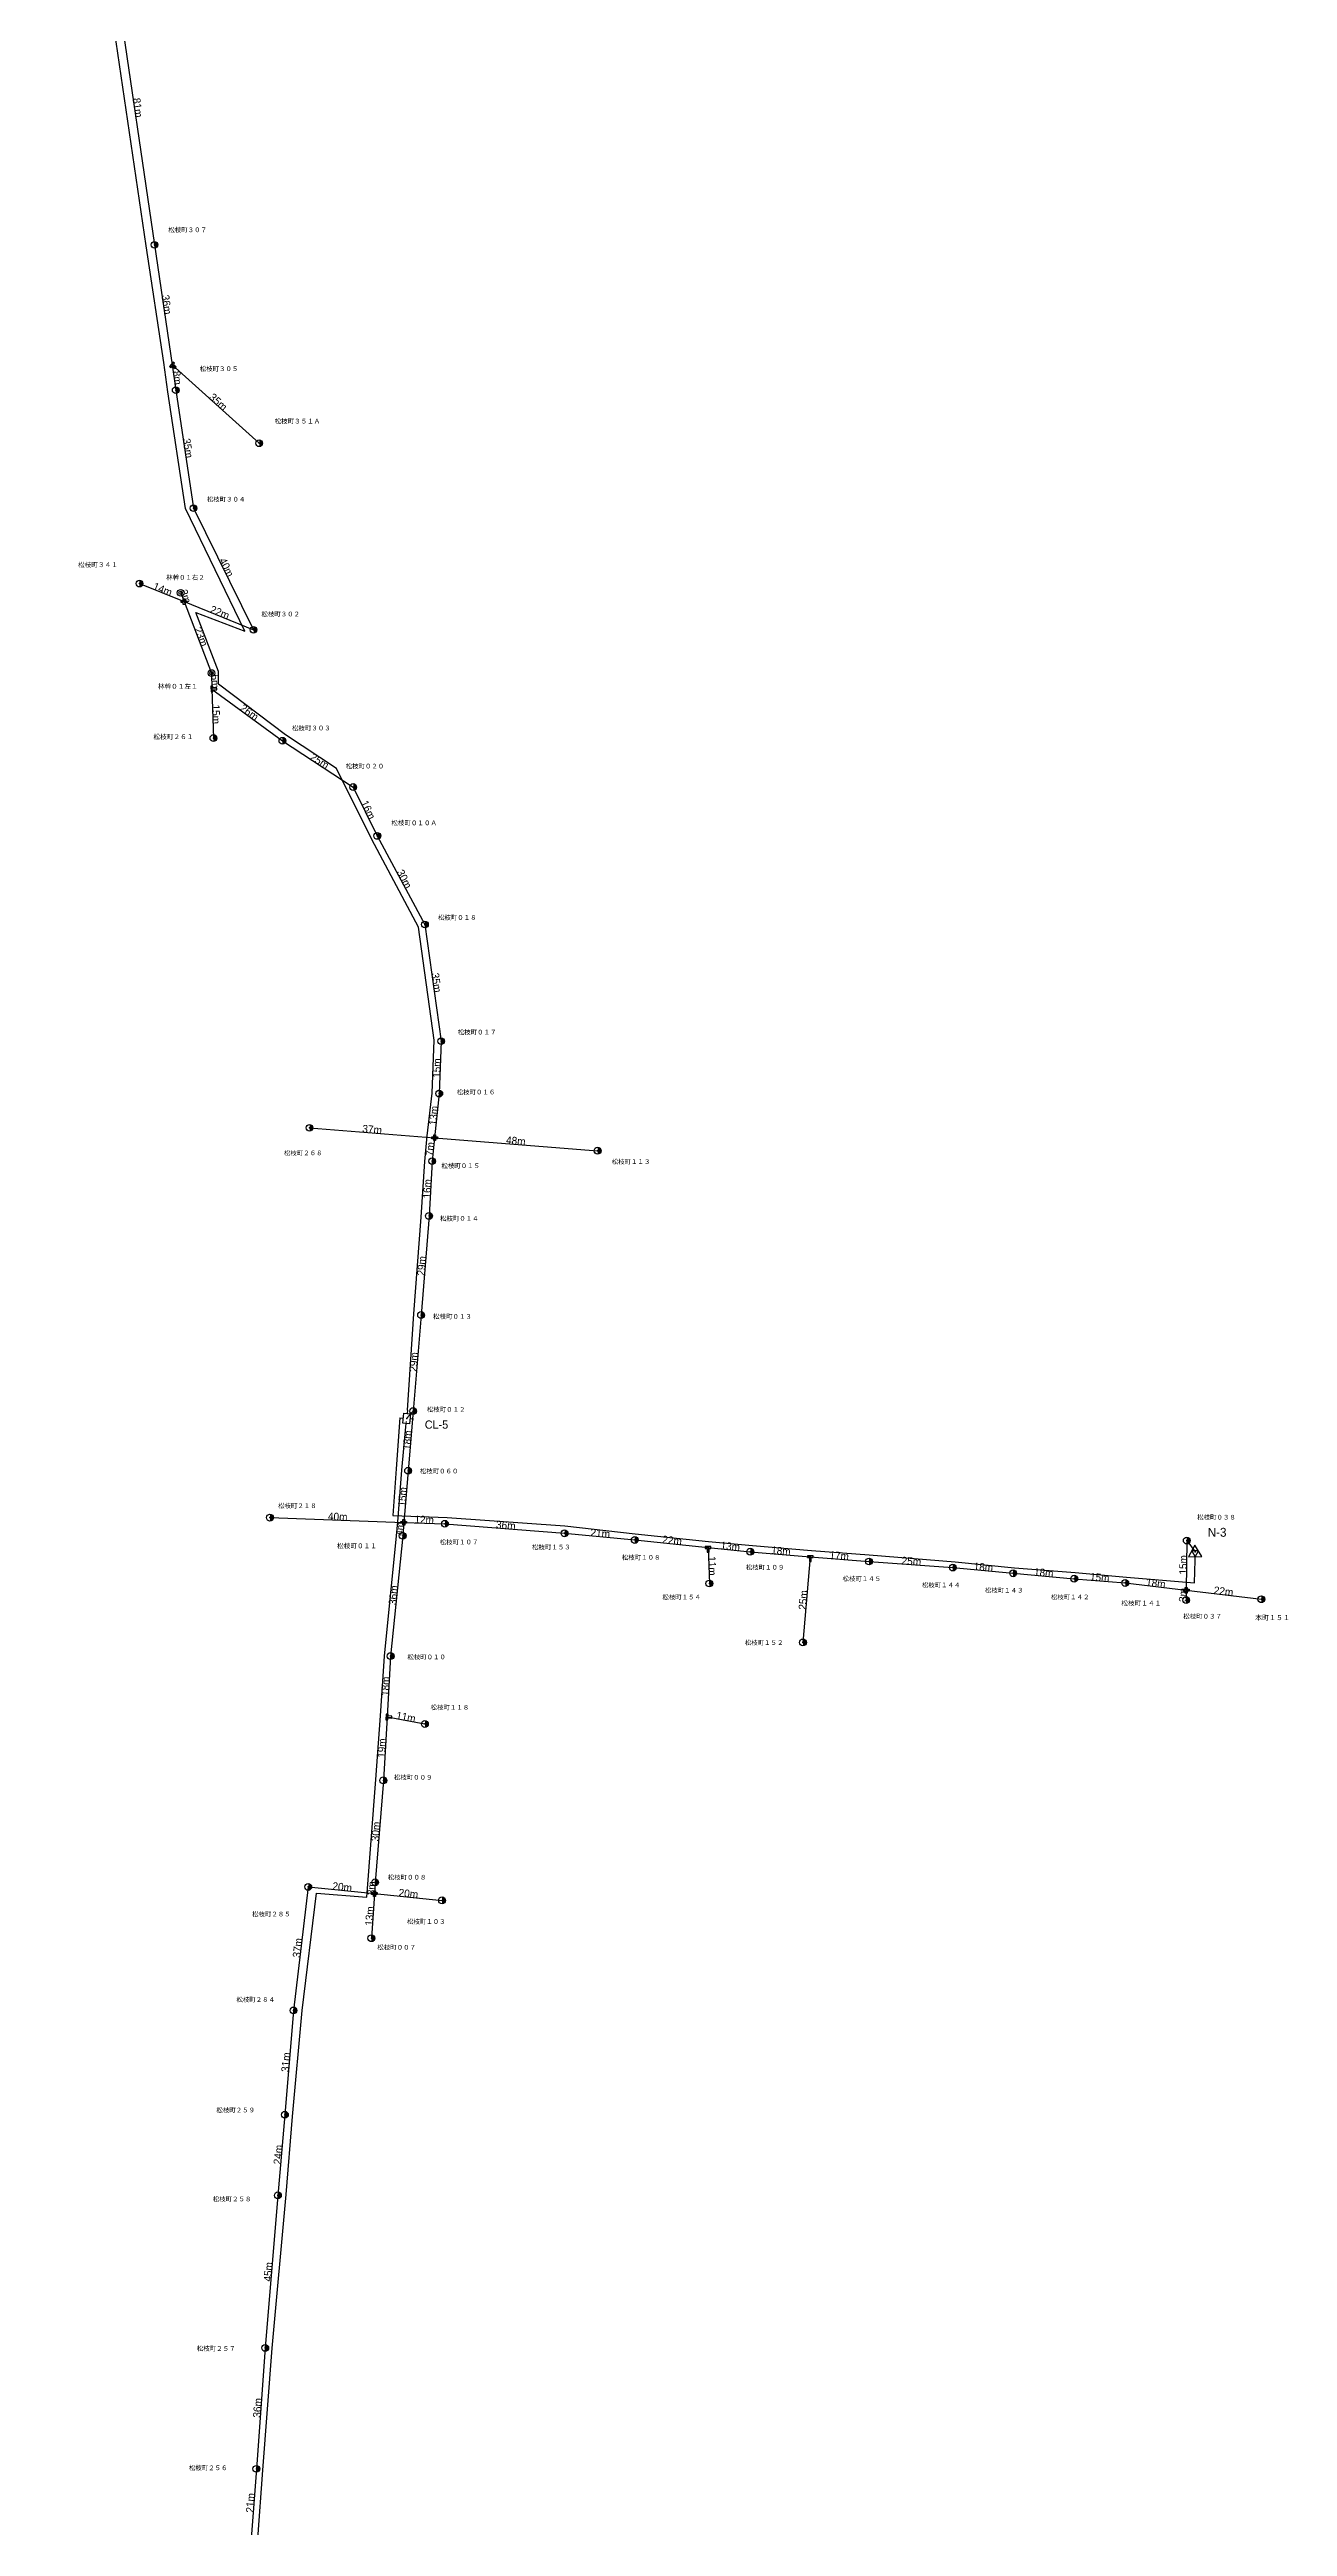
# Model space of a CAD drawing. Extents: x 11718 to 14317, y 5718 to 11395.
# Drawn here: x 12827 to 13193, y 8563 to 9295 of the extents above; entities that cross this region are included whole.
import ezdxf
from ezdxf.enums import TextEntityAlignment as Align

# ---------------------------------------------------------------- set-up
doc = ezdxf.new("R2010")
doc.units = 0
doc.layers.get('0').update_dxf_attribs({"lineweight": 25})
for name, color, linetype, lineweight in [('DROP', 6, 'Continuous', 25), ('IN', 7, 'Continuous', 25), ('KAN', 3, 'Continuous', 25), ('KPLINK', 2, 'Continuous', 25), ('MESSEN', 9, 'Continuous', 25), ('POLE', 7, 'Continuous', 25), ('SPAN', 7, 'Continuous', 25)]:
    doc.layers.add(name, color=color, linetype=linetype, lineweight=lineweight)
doc.styles.add('MS PGothic', font='')
doc.styles.get("Standard").update_dxf_attribs({"font": 'txt.shx', "bigfont": 'extfont2'})
doc.styles.get('MS PGothic').set_extended_font_data('ＭＳ Ｐゴシック')

# ---------------------------------------------------------------- blocks, each defined once
blk = doc.blocks.new('T_CP')
at = {"transparency": 33554687}
h = blk.add_hatch(color=256, dxfattribs=at)
edge = h.paths.add_edge_path()
edge.add_spline(control_points=[(0, -1), (0.09, -1), (0.26, -0.98), (0.51, -0.88), (0.72, -0.72), (0.88, -0.51), (0.98, -0.26), (1.01, 0), (0.98, 0.26), (0.88, 0.51), (0.72, 0.72), (0.51, 0.88), (0.26, 0.98), (0.09, 1), (0, 1)], knot_values=[0, 0, 0, 0, 0.261052, 0.522105, 0.783157, 1.04421, 1.305262, 1.566314, 1.827367, 2.088419, 2.349471, 2.610524, 2.871576, 3.132629, 3.132629, 3.132629, 3.132629], weights=[1, 1, 1, 1, 1, 1, 1, 1, 1, 1, 1, 1, 1, 1, 1], degree=3, periodic=0)
edge.add_line((0, 1), (0, 0))
edge.add_line((0, 0), (0, -1))
blk.add_circle((0, 0), 1)
blk.add_point((0, 0))
at = {"layer": 'SPAN', "flags": 1}
for tag in ['V7', 'V8', 'V1', 'V2', 'V4', 'V3', 'V5', 'V6']:
    blk.add_attdef(tag, (0, 0), '', height=0.2, dxfattribs=at)
blk = doc.blocks.new('N_CP')
at = {"transparency": 33554687}
h = blk.add_hatch(color=256, dxfattribs=at)
edge = h.paths.add_edge_path()
edge.add_spline(control_points=[(0, -0.5), (0.04, -0.5), (0.13, -0.49), (0.25, -0.44), (0.36, -0.36), (0.44, -0.25), (0.49, -0.13), (0.51, 0), (0.49, 0.13), (0.44, 0.25), (0.36, 0.36), (0.25, 0.44), (0.13, 0.49), (0.04, 0.5), (0, 0.5)], knot_values=[0, 0, 0, 0, 0.130526, 0.261052, 0.391579, 0.522105, 0.652631, 0.783157, 0.913683, 1.04421, 1.174736, 1.305262, 1.435788, 1.566314, 1.566314, 1.566314, 1.566314], weights=[1, 1, 1, 1, 1, 1, 1, 1, 1, 1, 1, 1, 1, 1, 1], degree=3, periodic=0)
edge.add_line((0, 0.5), (0, 0))
edge.add_line((0, 0), (0, -0.5))
at = {"linetype": 'Continuous'}
for radius in [1, 0.5]:
    blk.add_circle((0, 0), radius, dxfattribs=at)
at = {"layer": 'SPAN', "flags": 1}
for tag in ['V1', 'V2', 'V3', 'V4', 'V5', 'V6', 'V7', 'V8']:
    blk.add_attdef(tag, (0, 0), '', height=0.2, dxfattribs=at)
blk = doc.blocks.new('T_BUN')
blk.add_lwpolyline([(-0.84, 0.28), (-0.84, -0.28), (-0.28, -0.28), (-0.28, -1.4), (0.28, -1.4), (0.28, -0.28), (0.84, -0.28), (0.84, 0.28), (-0.84, 0.28)], close=True)
blk.add_point((0, 0))
at = {"layer": 'SPAN', "flags": 1}
for tag in ['V2', 'V7', 'V8', 'V4', 'V3', 'V5', 'V6', 'V1']:
    blk.add_attdef(tag, (0, 0), '', height=0.2, dxfattribs=at)
blk = doc.blocks.new('J_BUN')
blk.add_lwpolyline([(-0.84, -0.28), (-0.84, 0.28), (-0.28, 0.28), (-0.28, 0.84), (0.28, 0.84), (0.28, 0.28), (0.84, 0.28), (0.84, -0.28), (0.28, -0.28), (0.28, -0.84), (-0.28, -0.84), (-0.28, -0.28), (-0.84, -0.28)], close=True)
blk.add_point((0, 0))
at = {"layer": 'SPAN', "flags": 1}
for tag in ['V2', 'V7', 'V8', 'V4', 'V3', 'V5', 'V6', 'V1']:
    blk.add_attdef(tag, (0, 0), '', height=0.2, dxfattribs=at)
blk = doc.blocks.new('CL_CL2')
at = {"layer": 'IN', "transparency": 33554687}
h = blk.add_hatch(color=256, dxfattribs=at)
edge = h.paths.add_edge_path()
edge.add_spline(control_points=[(1.7, 0), (1.7, 0.02), (1.7, 0.05), (1.68, 0.1), (1.64, 0.14), (1.6, 0.18), (1.55, 0.2), (1.5, 0.2), (1.45, 0.2), (1.4, 0.18), (1.36, 0.14), (1.32, 0.1), (1.3, 0.05), (1.3, 0.02), (1.3, 0)], knot_values=[0, 0, 0, 0, 0.05221, 0.104421, 0.156631, 0.208842, 0.261052, 0.313263, 0.365473, 0.417684, 0.469894, 0.522105, 0.574315, 0.626526, 0.626526, 0.626526, 0.626526], weights=[1, 1, 1, 1, 1, 1, 1, 1, 1, 1, 1, 1, 1, 1, 1], degree=3, periodic=0)
edge.add_line((1.3, 0), (1.5, 0))
edge.add_line((1.5, 0), (1.7, 0))
h = blk.add_hatch(color=256, dxfattribs=at)
edge = h.paths.add_edge_path()
edge.add_spline(control_points=[(1.3, 0), (1.3, -0.02), (1.3, -0.05), (1.32, -0.1), (1.36, -0.14), (1.4, -0.18), (1.45, -0.2), (1.5, -0.2), (1.55, -0.2), (1.6, -0.18), (1.64, -0.14), (1.68, -0.1), (1.7, -0.05), (1.7, -0.02), (1.7, 0)], knot_values=[0, 0, 0, 0, 0.05221, 0.104421, 0.156631, 0.208842, 0.261052, 0.313263, 0.365473, 0.417684, 0.469894, 0.522105, 0.574315, 0.626526, 0.626526, 0.626526, 0.626526], weights=[1, 1, 1, 1, 1, 1, 1, 1, 1, 1, 1, 1, 1, 1, 1], degree=3, periodic=0)
edge.add_line((1.7, 0), (1.5, 0))
edge.add_line((1.5, 0), (1.3, 0))
for p, q in [((0, 0), (1, 0)), ((2.5, 2), (2.5, 1)), ((5, 0), (4, 0)), ((2.5, -2), (2.5, -1))]:
    blk.add_line(p, q)
blk.add_lwpolyline([(1, -1), (1, 1), (4, 1), (4, -1), (1, -1)], close=True)
blk.add_point((2.5, 0))
at = {"layer": 'SPAN', "flags": 1}
for tag in ['V8', 'V7', 'V6', 'V5', 'V4', 'V3', 'V2', 'V1']:
    blk.add_attdef(tag, (0, 0), '', height=0.2, dxfattribs=at)
blk = doc.blocks.new('NODE_NODE1')
blk.add_line((0, 0), (1, 0))
for points in [[(1, -2), (4.46, 0), (1, 2), (1, -2)], [(2.73, 1), (1, 0), (2.73, -1), (2.73, 1)]]:
    blk.add_lwpolyline(points, close=True)
blk.add_point((2.5, 0))
at = {"layer": 'SPAN', "flags": 1}
for tag in ['V2', 'V3', 'V5', 'V6', 'V4', 'V8', 'V7', 'V1']:
    blk.add_attdef(tag, (0, 0), '', height=0.2, dxfattribs=at)

msp = doc.modelspace()

# ---------------------------------------------------------------- linework, layer by layer
at = {"layer": 'DROP'}
msp.add_lwpolyline([(12931.02, 8890.6), (12929.89, 8875.5), (12928.97, 8861.74), (12945.04, 8861.17), (12979.82, 8858.68), (13000.62, 8856.34), (13022.3, 8854.03), (13035.24, 8852.89), (13052.75, 8851.37), (13069.75, 8850.1), (13095.21, 8848.06), (13112.72, 8846.29), (13130.73, 8844.89), (13145.83, 8843.5), (13166, 8841.85), (13166.2, 8848.55)], dxfattribs=at)
at = {"layer": 'KAN'}
for points in [[(12933.24, 8892.91), (12935.17, 8921.39), (12937.35, 8949.97), (12938.41, 8966.45), (12939.1, 8973.98), (12940.56, 8986.66), (12941.15, 9002.27), (12936.53, 9035.65), (12922.72, 9061.59), (12912.23, 9082.61), (12897.22, 9092.54), (12877.41, 9107.5), (12877.35, 9111.27), (12870.63, 9128.72), (12885.19, 9123.19), (12867.62, 9159.51), (12862.42, 9193.99), (12861.2, 9202.63), (12856, 9237.14), (12844.14, 9317.63), (12840.65, 9351.62), (12835.62, 9384.38), (12831.5, 9409.15), (12827.41, 9435.51)], [(12889.05, 8559.14), (12890.53, 8579.44), (12893.23, 8615.58), (12897.37, 8660.99), (12899.25, 8684.07), (12902.16, 8715.41), (12906.31, 8750.08), (12921.19, 8748.9), (12923.9, 8783.64), (12925.3, 8802.49), (12926.42, 8820.17), (12929.97, 8855.76), (12930.4, 8859.88), (12931.62, 8875.14), (12932.79, 8887.93)]]:
    msp.add_lwpolyline(points, dxfattribs=at)
at = {"layer": 'KPLINK'}
for p, q in [((12934.93, 8892.61), (12933.01, 8890.42)), ((13163.68, 8854.33), (13166.15, 8851.05))]:
    msp.add_line(p, q, dxfattribs=at)
at = {"layer": 'MESSEN'}
for p, q in [((12846.61, 9317.93), (12858.44, 9237.43)), ((12858.44, 9237.43), (12863.64, 9201.94)), ((12863.64, 9201.94), (12864.73, 9194.48)), ((12863.64, 9201.94), (12889.4, 9178.78)), ((12864.73, 9194.48), (12869.99, 9159.57)), ((12869.99, 9159.57), (12887.73, 9123.62)), ((12854.01, 9137.28), (12867.19, 9131.94)), ((12866.19, 9134.55), (12867.19, 9131.94)), ((12867.19, 9131.94), (12875.3, 9110.82)), ((12867.19, 9131.94), (12887.73, 9123.62)), ((12875.3, 9110.82), (12875.44, 9106.11)), ((12875.44, 9106.11), (12875.88, 9091.61)), ((12875.44, 9106.11), (12896.28, 9090.81)), ((12896.28, 9090.81), (12917.21, 9077.13)), ((12917.21, 9077.13), (12924.34, 9062.67)), ((12924.34, 9062.67), (12938.42, 9036.49)), ((12938.42, 9036.49), (12943.21, 9001.98)), ((12943.21, 9001.98), (12942.65, 8986.5)), ((12942.65, 8986.5), (12941.29, 8973.43)), ((12904.29, 8976.36), (12941.29, 8973.43)), ((12941.29, 8973.43), (12940.57, 8966.51)), ((12941.29, 8973.43), (12989.48, 8969.61)), ((12940.57, 8966.51), (12939.63, 8950.3)), ((12939.63, 8950.3), (12937.28, 8921.02)), ((12937.28, 8921.02), (12934.93, 8892.61)), ((12934.93, 8892.61), (12933.43, 8874.97)), ((12933.43, 8874.97), (12932.17, 8859.72)), ((12892.6, 8861.11), (12932.17, 8859.72)), ((12931.84, 8855.73), (12928.27, 8820.18)), ((12932.17, 8859.72), (12931.84, 8855.73)), ((12932.17, 8859.72), (12944.32, 8859.3)), ((12944.32, 8859.3), (12979.71, 8856.48)), ((12979.71, 8856.48), (13000.46, 8854.51)), ((13000.46, 8854.51), (13022.16, 8852.31)), ((13163.68, 8854.33), (13163.53, 8839.65)), ((13022.16, 8852.31), (13022.52, 8841.65)), ((13022.16, 8852.31), (13034.63, 8851.04)), ((13034.63, 8851.04), (13052.37, 8849.57)), ((13052.37, 8849.57), (13050.2, 8824.22)), ((13052.37, 8849.57), (13069.73, 8848.13)), ((13069.73, 8848.13), (13094.51, 8846.35)), ((13094.51, 8846.35), (13112.35, 8844.66)), ((13112.35, 8844.66), (13130.41, 8843.06)), ((13130.41, 8843.06), (13145.5, 8841.8)), ((13145.5, 8841.8), (13163.53, 8839.65)), ((13163.53, 8839.65), (13163.5, 8836.73)), ((13163.53, 8839.65), (13185.74, 8836.99)), ((12928.27, 8820.18), (12927.22, 8802.2)), ((12927.22, 8802.2), (12926.12, 8783.43)), ((12927.22, 8802.2), (12938.41, 8800.1)), ((12926.12, 8783.43), (12923.7, 8753.28)), ((12903.91, 8751.93), (12899.55, 8715.42)), ((12903.91, 8751.93), (12923.48, 8749.96)), ((12923.7, 8753.28), (12923.48, 8749.96)), ((12923.48, 8749.96), (12922.58, 8736.76)), ((12923.48, 8749.96), (12943.48, 8747.95)), ((12899.55, 8715.42), (12897.02, 8684.56)), ((12897.02, 8684.56), (12894.95, 8660.73)), ((12894.95, 8660.73), (12891.2, 8615.61)), ((12891.2, 8615.61), (12888.57, 8579.88)), ((12888.57, 8579.88), (12887.02, 8559.26))]:
    msp.add_line(p, q, dxfattribs=at)

# ---------------------------------------------------------------- block references
at = {"layer": 'DROP', "rotation": 91.1939217869568}
msp.add_blockref('NODE_NODE1', (13166.2, 8848.55), dxfattribs=at)
at = {"layer": 'KAN', "rotation": 84.77041469921707}
msp.add_blockref('CL_CL2', (12932.79, 8887.93), dxfattribs=at)
at = {"layer": 'POLE'}
for name, p in [('T_CP', (12858.44, 9237.43)), ('T_CP', (12864.73, 9194.48)), ('T_CP', (12889.4, 9178.78)), ('T_CP', (12869.99, 9159.57)), ('T_CP', (12854.01, 9137.28)), ('N_CP', (12866.19, 9134.55)), ('J_BUN', (12867.19, 9131.94)), ('T_CP', (12887.73, 9123.62)), ('N_CP', (12875.3, 9110.82)), ('T_CP', (12875.88, 9091.61)), ('T_CP', (12896.28, 9090.81)), ('T_CP', (12917.21, 9077.13)), ('T_CP', (12924.34, 9062.67)), ('T_CP', (12938.42, 9036.49)), ('T_CP', (12943.21, 9001.98)), ('T_CP', (12942.65, 8986.5)), ('T_CP', (12904.29, 8976.36)), ('J_BUN', (12941.29, 8973.43)), ('T_CP', (12940.57, 8966.51)), ('T_CP', (12989.48, 8969.61)), ('T_CP', (12939.63, 8950.3)), ('T_CP', (12937.28, 8921.02)), ('T_CP', (12934.93, 8892.61)), ('T_CP', (12933.43, 8874.97)), ('T_CP', (12892.6, 8861.11)), ('T_CP', (12931.84, 8855.73)), ('J_BUN', (12932.17, 8859.72)), ('T_CP', (12944.32, 8859.3)), ('T_CP', (12979.71, 8856.48)), ('T_CP', (13000.46, 8854.51)), ('T_CP', (13163.68, 8854.33)), ('T_BUN', (13022.16, 8852.31)), ('T_CP', (13034.63, 8851.04)), ('T_BUN', (13052.37, 8849.57)), ('T_CP', (13069.73, 8848.13)), ('T_CP', (13094.51, 8846.35)), ('T_CP', (13022.52, 8841.65)), ('T_CP', (13112.35, 8844.66)), ('T_CP', (13130.41, 8843.06)), ('T_CP', (13145.5, 8841.8)), ('J_BUN', (13163.53, 8839.65)), ('T_CP', (13163.5, 8836.73)), ('T_CP', (13185.74, 8836.99)), ('T_CP', (13050.2, 8824.22)), ('T_CP', (12928.27, 8820.18)), ('T_CP', (12938.41, 8800.1)), ('T_CP', (12926.12, 8783.43)), ('T_CP', (12903.91, 8751.93)), ('T_CP', (12923.7, 8753.28)), ('J_BUN', (12923.48, 8749.96)), ('T_CP', (12943.48, 8747.95)), ('T_CP', (12922.58, 8736.76)), ('T_CP', (12899.55, 8715.42)), ('T_CP', (12897.02, 8684.56)), ('T_CP', (12894.95, 8660.73)), ('T_CP', (12891.2, 8615.61)), ('T_CP', (12888.57, 8579.88))]:
    msp.add_blockref(name, p, dxfattribs=at)
for p, rotation in [((12863.64, 9201.94), 50.65219009586977), ((12875.44, 9106.11), 90.68918878559755), ((12927.22, 8802.2), 86.95072587364173)]:
    msp.add_blockref('T_BUN', p, dxfattribs=dict(at, rotation=rotation))

# ---------------------------------------------------------------- texts
at = {"layer": 'DROP', "style": 'MS PGothic'}
msp.add_text('N-3', height=2.63, dxfattribs=at).set_placement((13169.89, 8854.67), align=Align.BOTTOM_LEFT)
at = {"layer": 'KAN', "style": 'MS PGothic'}
msp.add_text('CL-5', height=2.436, dxfattribs=at).set_placement((12938.38, 8886.67), align=Align.BOTTOM_LEFT)
at = {"layer": 'POLE', "style": 'MS PGothic'}
for s, height, p in [('松枝町３０７', 1.366, (12862.51, 9240.77)), ('松枝町３０５', 1.356, (12871.84, 9199.71)), ('松枝町３５１Ａ', 1.378, (12893.96, 9184.2)), ('松枝町３０４', 1.353, (12873.93, 9161.13)), ('松枝町３４１', 1.408, (12835.81, 9141.72)), ('林幹０１右２', 1.354, (12861.93, 9138.03)), ('松枝町３０２', 1.356, (12890.08, 9127.19)), ('林幹０１左１', 1.405, (12859.43, 9105.77)), ('松枝町２６１', 1.408, (12858.14, 9090.88)), ('松枝町３０３', 1.36, (12899.12, 9093.48)), ('松枝町０２０', 1.352, (12915, 9082.22)), ('松枝町０１０Ａ', 1.378, (12928.48, 9065.42)), ('松枝町０１８', 1.359, (12942.27, 9037.45)), ('松枝町０１７', 1.366, (12948.1, 9003.56)), ('松枝町０１６', 1.356, (12947.82, 8985.85)), ('松枝町２６８', 1.359, (12896.72, 8967.85)), ('松枝町０１５', 1.356, (12943.31, 8964.05)), ('松枝町１１３', 1.36, (12993.65, 8965.27)), ('松枝町０１４', 1.353, (12942.9, 8948.47)), ('松枝町０１３', 1.36, (12940.85, 8919.51)), ('松枝町０１２', 1.356, (12939, 8892.01)), ('松枝町０６０', 1.352, (12936.94, 8873.78)), ('松枝町２１８', 1.359, (12894.99, 8863.54)), ('松枝町０３８', 1.359, (13166.76, 8860.14)), ('松枝町１０７', 1.366, (12942.77, 8852.81)), ('松枝町０１１', 1.408, (12912.42, 8851.63)), ('松枝町１５３', 1.36, (12970.09, 8851.31)), ('松枝町１０８', 1.359, (12996.65, 8848.25)), ('松枝町１０９', 1.359, (13033.29, 8845.34)), ('松枝町１４５', 1.356, (13061.91, 8841.97)), ('松枝町１４４', 1.353, (13085.39, 8840.12)), ('松枝町１４３', 1.36, (13103.99, 8838.54)), ('松枝町１５４', 1.353, (13008.65, 8836.54)), ('松枝町１４２', 1.356, (13123.52, 8836.56)), ('松枝町１４１', 1.408, (13144.33, 8834.71)), ('松枝町０３７', 1.366, (13162.63, 8830.84)), ('本町１５１', 1.469, (13183.91, 8830.37)), ('松枝町１５２', 1.356, (13033.02, 8823.07)), ('松枝町０１０', 1.352, (12933.24, 8818.84)), ('松枝町１１８', 1.359, (12940.09, 8803.92)), ('松枝町００９', 1.359, (12929.23, 8783.24)), ('松枝町００８', 1.359, (12927.42, 8753.69)), ('松枝町２８５', 1.356, (12887.31, 8742.81)), ('松枝町１０３', 1.36, (12933.09, 8740.59)), ('松枝町００７', 1.366, (12924.32, 8732.97)), ('松枝町２８４', 1.353, (12882.69, 8717.53)), ('松枝町２５９', 1.359, (12876.76, 8684.86)), ('松枝町２５８', 1.359, (12875.68, 8658.56)), ('松枝町２５７', 1.366, (12870.96, 8614.35)), ('松枝町２５６', 1.356, (12868.64, 8579.07))]:
    msp.add_text(s, height=height, dxfattribs=at).set_placement(p, align=Align.BOTTOM_LEFT)
at = {"layer": 'SPAN', "style": 'MS PGothic'}
for s, height, rotation, p in [('81m', 2.279, 278, (12853.49, 9278)), ('36m', 2.285, 278, (12862.04, 9219.77)), ('8m', 2.245, 278, (12865.21, 9198.13)), ('35m', 2.285, 318, (12877.32, 9190.99)), ('35m', 2.285, 279, (12868.33, 9177.32)), ('40m', 2.263, 296, (12879.74, 9142.08)), ('14m', 2.252, 338, (12860.87, 9135.58)), ('3m', 2.253, 291, (12867.66, 9133.51)), ('22m', 2.285, 338, (12877.76, 9128.74)), ('23m', 2.285, 291, (12872.25, 9121.57)), ('5m', 2.253, 272, (12876.38, 9108.35)), ('15m', 2.252, 272, (12876.67, 9098.64)), ('26m', 2.285, 324, (12886.51, 9099.22)), ('25m', 2.285, 327, (12907.29, 9084.81)), ('16m', 2.252, 296, (12921.65, 9070.39)), ('30m', 2.285, 298, (12932.33, 9049.94)), ('35m', 2.285, 278, (12941.82, 9019.29)), ('15m', 2.252, 88, (12941.92, 8994.03)), ('13m', 2.252, 84, (12940.97, 8980)), ('37m', 2.285, 355, (12922.81, 8975.9)), ('7m', 2.285, 84, (12939.94, 8970.1)), ('48m', 2.263, 355, (12965.29, 8972.53)), ('16m', 2.252, 87, (12939.09, 8958.34)), ('29m', 2.285, 85, (12937.44, 8935.55)), ('29m', 2.285, 85, (12935.13, 8907.14)), ('18m', 2.252, 85, (12933.2, 8884.02)), ('15m', 2.252, 85, (12931.79, 8867.28)), ('40m', 2.263, 358, (12912.63, 8861.41)), ('12m', 2.252, 358, (12938.2, 8860.51)), ('4m', 2.222, 85, (12931.01, 8857.81)), ('36m', 2.285, 355, (12962.34, 8858.87)), ('21m', 2.285, 355, (12990.26, 8856.48)), ('22m', 2.285, 354, (13011.51, 8854.39)), ('11m', 2.252, 272, (13023.35, 8846.84)), ('13m', 2.252, 354, (13028.73, 8852.64)), ('18m', 2.252, 355, (13043.69, 8851.29)), ('17m', 2.252, 355, (13060.92, 8849.86)), ('25m', 2.285, 356, (13082.27, 8848.23)), ('18m', 2.252, 355, (13103.56, 8846.49)), ('15m', 2.252, 89, (13162.61, 8847.16)), ('36m', 2.285, 84, (12929.07, 8838.19)), ('18m', 2.252, 355, (13121.4, 8844.86)), ('15m', 2.252, 355, (13137.96, 8843.43)), ('18m', 2.252, 353, (13154.55, 8841.73)), ('3m', 2.253, 89, (13162.52, 8838.24)), ('22m', 2.285, 353, (13174.57, 8839.33)), ('25m', 2.285, 85, (13050.27, 8836.76)), ('18m', 2.252, 87, (12926.74, 8811.25)), ('11m', 2.252, 349, (12932.81, 8802.17)), ('19m', 2.252, 87, (12925.68, 8792.97)), ('30m', 2.285, 85, (12923.9, 8768.32)), ('20m', 2.285, 354, (12913.96, 8751.93)), ('3m', 2.253, 86, (12922.58, 8751.53)), ('13m', 2.252, 86, (12922.03, 8743.31)), ('20m', 2.285, 354, (12933.53, 8749.96)), ('37m', 2.285, 83, (12900.75, 8733.91)), ('31m', 2.285, 85, (12897.29, 8700.09)), ('24m', 2.285, 85, (12894.99, 8672.77)), ('45m', 2.263, 85, (12892.07, 8638.12)), ('36m', 2.285, 86, (12888.89, 8597.91)), ('21m', 2.285, 86, (12886.81, 8569.81))]:
    msp.add_text(s, height=height, rotation=rotation, dxfattribs=at).set_placement(p, align=Align.MIDDLE_CENTER)

doc.saveas('drawing.dxf')
